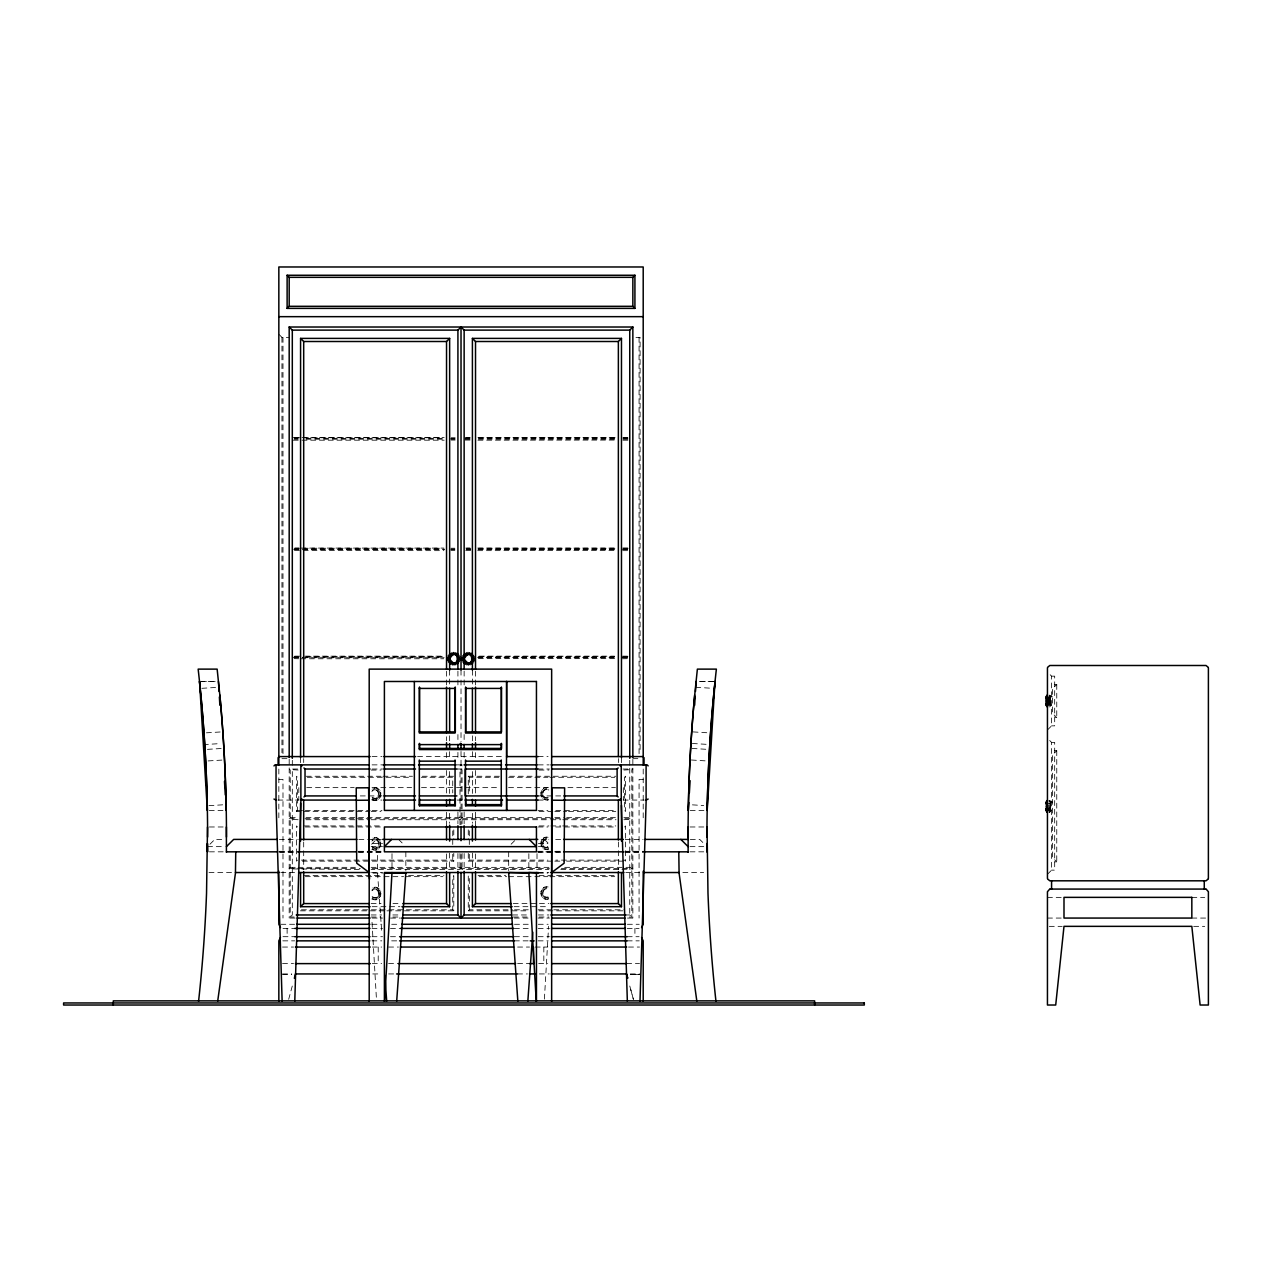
<?xml version="1.0" encoding="UTF-8"?>
<svg xmlns="http://www.w3.org/2000/svg" width="1272" height="1272" viewBox="0 0 1272 1272"><rect width="100%" height="100%" fill="white"/><g stroke="black" fill="none" stroke-linecap="round" stroke-linejoin="round"><path stroke-width="0.75" stroke-dasharray="5 3.75" d="M544.4 999.108L548.598 926.286M372.108 797.21C380.996 802.998 380.185 784.824 371.837 791.359M372.028 799.675C383.906 804.858 382.92 782.709 371.551 788.926M372.108 846.898C380.996 852.685 380.185 834.512 371.837 841.046M372.028 849.362C383.906 854.546 382.92 832.397 371.551 838.598M372.108 896.585C380.996 902.373 380.185 884.199 371.837 890.734M372.028 899.05C383.906 904.233 382.92 882.084 371.551 888.285M548.741 799.595C538.946 802.712 538.167 785.38 548.216 787.607L547.755 789.626C541.077 788.147 541.586 799.691 548.121 797.624L548.566 799.023M548.741 849.283C538.946 852.399 538.167 835.068 548.216 837.294L547.755 839.313L538.485 839.409M548.566 848.71L548.121 847.311C540.711 849.41 541.84 836.34 548.773 839.679M548.741 898.97C538.946 902.087 538.167 884.756 548.216 886.982L547.755 889.001L548.773 889.367M548.566 898.398L548.121 896.999C541.586 899.066 541.077 887.522 547.755 889.001M373.555 800.231L374 798.212M375.797 790.119L376.242 788.083M373.555 849.919L374 847.883M375.797 839.806L376.242 837.771M373.555 899.606L374 897.571M375.797 889.494L376.242 887.458M545.529 799.738L545.974 797.719M545.529 849.426L545.974 847.406M545.529 899.113L545.974 897.094M288.68 999.299L292.814 984.035M372.06 799.611L372.998 797.83M376.814 790.484L377.768 788.64M372.06 849.298L372.998 847.518M376.814 840.172L377.768 838.327M372.06 898.986L372.998 897.205M376.814 889.859L377.768 888.015M544.003 799.198L544.957 797.353M544.003 848.885L544.957 847.041M544.003 898.557L544.957 896.728M1050.545 701.874L1049.511 702.287M1046.411 807.179L1050.656 807.179L1049.511 807.561M377.689 791.105L379.104 789.578M377.689 840.792L379.104 839.266M377.689 890.479L379.104 888.953M542.667 798.26L544.066 796.733M542.667 847.947L544.066 846.421M542.667 897.635L544.066 896.108M209.96 844.226L214.777 839.409L224.222 839.409M294.182 917.033L290.223 917.033L290.223 869.428L289.205 868.394L290.223 867.345L290.223 819.74L289.205 818.707L290.223 817.658L290.223 770.053L289.205 769.019L299.127 769.019M296.44 811.457L297.473 810.423L297.473 777.287L296.44 776.254L296.44 811.457L302.339 811.457M297.473 860.111L296.44 861.144L296.44 825.941L297.473 826.975M295.12 918.066L289.189 918.066L292.306 914.966L292.306 768.256M371.615 844.226L376.433 839.409M460.035 765.903L461.068 764.87L462.102 765.903M462.102 799.039L461.068 800.072L460.035 799.039M371.154 819.74L459.987 819.74L462.054 817.658L552.859 817.658M548.916 867.345L462.054 867.345L459.987 869.428L371.154 869.428M468.271 853.321L468.271 861.144L469.304 860.111L547.914 860.111M511.106 844.226L515.939 839.409M469.304 909.798L469.304 876.662L468.271 875.629L468.271 910.832L469.304 909.798L512.537 909.798M624.568 826.975L625.601 825.941L625.601 861.144L624.568 860.111L555.785 860.111M622.914 769.019L632.852 769.019L631.818 770.053L631.818 817.658L632.836 818.691L631.818 819.74L631.818 867.345L632.836 868.363L631.818 869.428L631.818 917.033L625.904 917.033M1054.679 684.447L1056.762 684.447L1052.612 688.581L1052.612 713.433L1056.762 717.567L1054.679 717.567M1047.444 729.985L1051.578 725.851L1051.578 676.163L1047.444 672.014M1054.679 750.687L1056.762 750.687L1052.612 754.837L1052.612 857.726L1056.762 861.86L1054.679 861.86M1047.444 874.293L1051.578 870.143L1051.578 742.403L1047.444 738.269M378.388 791.931L380.137 790.818M378.388 841.619L380.137 840.506M378.388 891.306L380.137 890.193M541.634 797.019L543.383 795.906M541.634 846.707L543.383 845.594M541.634 896.394L543.383 895.281M1049.941 702.701L1046.411 702.255M1049.941 807.927L1050.386 807.847M378.849 792.917L380.821 792.281M378.849 842.605L380.821 841.969M540.934 795.557L542.921 794.921M378.849 892.292L380.821 891.656M540.934 845.228L542.921 844.608M540.934 894.916L542.921 894.296M1049.511 702.542L1050.545 702.08L1046.411 702.08M1049.511 701.27L1050.545 701.158L1046.411 701.19M1050.259 806.512L1049.941 806.48M201.851 688.311L218.784 687.278M206.43 732.815L221.487 731.909M203.361 744.613L220.295 743.595M207.431 749.351L222.489 748.429M208.131 760.926L223.188 760.004M208.942 805.653L225.875 804.635M379.04 793.982L381.107 793.887M540.664 793.951L542.731 793.855M379.04 843.67L381.107 843.574M540.664 843.638L542.731 843.543M379.04 893.342L381.107 893.262M540.664 893.326L542.731 893.23M713.099 681.474L697.994 681.49L715.103 681.49M278.838 334.266L281.955 337.366L289.189 337.366M635.952 337.366L640.102 337.366L640.102 752.706M293.244 437.616L444.182 437.616M466.029 437.616L469.988 437.616M477.938 437.616L614.964 437.616M622.914 437.616L628.877 437.616M294.691 437.759L443.228 437.759M451.163 437.759L455.122 437.759M465.027 437.759L470.958 437.759M478.892 437.759L615.537 437.759M623.455 437.759L627.43 437.759M294.182 438.681L298.173 438.681M306.059 438.681L443.181 438.681M450.638 438.681L455.09 438.681M465.027 438.681L470.99 438.681M478.367 438.681L615.998 438.681M622.946 438.681L628.877 438.681M294.182 439.158L298.173 439.158M306.059 439.158L443.181 439.158M450.638 439.158L455.09 439.158M465.027 439.158L470.99 439.158M478.367 439.158L615.998 439.158M622.946 439.158L628.877 439.158M293.244 440.192L444.182 440.192M451.163 440.064L455.122 440.064M465.027 440.064L470.958 440.064M477.938 440.192L615.537 440.064M622.914 440.192L628.877 440.192M294.961 548.073L298.936 548.073M300.923 548.073L443.912 548.073M465.759 548.073L469.734 548.073M477.684 548.073L614.71 548.073M622.66 548.073L628.607 548.073M294.436 548.232L442.974 548.232M450.892 548.232L454.851 548.232M466.745 548.232L470.704 548.232M478.622 548.232L615.282 548.232M623.201 548.232L631.119 548.232M293.911 549.138L444.437 549.138M450.86 549.138L454.835 549.138M466.22 549.138L470.735 549.138M478.097 549.138L615.743 549.138M622.676 549.138L628.622 549.138M293.911 549.631L444.437 549.631M450.86 549.631L454.835 549.631M466.22 549.631L470.735 549.631M478.097 549.631L615.743 549.631M622.676 549.631L630.594 549.631M294.436 550.522L443.912 550.665M450.892 550.522L454.851 550.522M465.759 550.665L470.704 550.522M477.684 550.665L615.266 550.522M622.66 550.665L628.607 550.665M294.722 656.177L302.656 656.177M304.644 656.177L443.674 656.177M479.417 656.177L614.456 656.177M622.405 656.177L628.368 656.177M294.182 656.336L298.141 656.336M306.075 656.336L442.72 656.336M478.383 656.336L615.028 656.336M622.962 656.336L628.893 656.336M293.673 657.258L303.611 657.258M305.55 657.258L444.182 657.258M477.859 657.258L615.489 657.258M622.437 657.258L628.368 657.258M293.673 657.735L444.182 657.735M477.859 657.735L615.489 657.735M622.437 657.735L628.368 657.735M294.182 658.642L298.697 658.769M300.669 658.769L443.674 658.769M478.383 658.642L615.028 658.642M622.405 658.769L628.893 658.642M1051.578 676.163L1054.679 676.163L1054.679 725.851L1051.578 725.851M199.434 681.49L216.526 681.49M1052.612 696.865L1046.411 697.008L1050.545 697.056A2.067 1.972 0 0 0 1049.511 695.339M1046.411 697.422L1050.545 697.517M1046.411 698.074L1050.545 698.074A2.067 1.526 0 0 0 1049.511 696.627M1046.411 698.185L1050.545 698.201A2.067 1.399 0 0 0 1049.511 696.992M1046.411 698.773L1050.545 698.773A2.067 1.113 0 0 0 1049.511 697.803M1046.411 699.091L1050.545 698.932A2.067 0.954 0 0 0 1049.511 698.264M1046.411 699.759L1049.941 699.282M1046.411 700.109L1050.545 700.109L1049.511 699.695M1046.411 700.824L1050.545 700.999M1046.411 702.891L1050.545 703.082A2.083 1.034 0 0 1 1049.511 703.973M1046.411 703.209L1050.545 703.225A2.067 1.113 0 0 1 1049.511 704.195M1046.411 703.766L1050.545 703.798A2.067 1.399 0 0 1 1049.511 705.022M1046.411 704.036L1050.545 704.052A2.083 1.463 0 0 1 1049.511 705.213M1046.411 704.465L1050.545 704.465A2.067 1.749 0 0 1 1049.511 705.976M1046.411 704.497L1050.545 704.593A2.083 1.797 0 0 1 1049.511 706.151M1046.411 704.942L1050.545 704.927A2.083 2.003 0 0 1 1049.511 706.755M1046.411 705.149L1052.612 705.149M1051.578 742.403L1054.679 742.403L1054.679 870.143L1051.578 870.143M372.076 756.586L381.966 756.586M417.566 756.586L504.571 756.586M538.183 756.586L548.073 756.586M281.955 758.668L289.189 758.668M632.852 758.668L640.102 758.668M372.076 764.87L381.966 764.87M457.109 764.87L462.054 764.87M538.199 764.87L549.091 764.87M372.092 769.019L382.554 769.019M457.077 769.019L462.022 769.019M538.056 769.019L549.425 769.019M298.125 770.053L289.714 769.528M371.154 770.053L381.028 770.053M539.042 770.053L548.916 770.053M623.916 770.053L632.327 769.544M306.266 776.254L381.012 776.254M382.983 776.254L412.478 776.254M422.304 776.254L453.786 776.254M468.271 793.855L468.271 776.254L499.737 776.254M509.579 776.254L615.775 776.254M307.299 777.287L411.476 777.287M421.302 777.287L452.737 777.287L452.737 792.885M468.271 776.254L469.304 777.287L498.783 777.287M508.609 777.287L547.914 777.287M549.886 777.287L614.742 777.287M278.838 779.37L282.988 779.37L282.988 918.066M643.203 779.37L639.069 779.37L639.069 918.066M306.727 787.638L354.22 787.638M372.028 787.638L411.603 787.638M421.493 787.638L498.656 787.638M508.562 787.638L548.137 787.638M567.916 787.638L615.41 787.638M360.262 795.922L381.966 795.922M538.199 795.922L563.846 795.922M277.948 800.072L298.968 800.072M372.028 800.072L381.966 800.072M457.109 800.072L463.04 800.072M538.199 800.072L548.137 800.072M623.169 800.072L644.188 800.072M1052.612 802.139L1050.545 802.139A2.067 2.067 0 0 0 1049.623 800.342M1046.411 803.491L1050.656 803.491A2.067 1.399 0 0 0 1049.623 802.266M1046.411 805.033L1050.656 805.033L1049.511 804.445M1046.411 806.051L1050.465 806.019M1046.411 808.133L1050.656 808.197A2.067 0.954 0 0 1 1049.511 809.024A2.067 0.954 0 0 0 1050.545 808.197M1046.411 808.515L1050.656 808.515A2.067 1.113 0 0 1 1049.623 809.485A2.067 1.113 0 0 0 1050.545 808.515M1046.411 809.024L1050.656 809.072A2.067 1.399 0 0 1 1049.511 810.296M1046.411 809.342L1050.656 809.342A2.067 1.526 0 0 1 1049.511 810.677M1046.411 809.723L1050.656 809.771A2.067 1.749 0 0 1 1049.623 811.298M1046.411 810.185L1050.656 809.962A2.067 1.844 0 0 1 1049.511 811.552M209.244 810.423L224.349 810.423M297.473 810.423L303.372 810.423M305.344 810.423L370.2 810.423M372.155 810.423L381.982 810.423M538.088 810.423L547.914 810.423M555.785 810.423L614.742 810.423M690.187 810.423L705.292 810.423M1046.411 810.328L1052.612 810.423M304.31 811.457L369.214 811.457M371.17 811.457L381.012 811.457M539.074 811.457L552.843 811.457M554.799 811.457L566.612 811.457M568.568 811.457L615.775 811.457M290.223 817.658L298.125 817.658M306.027 817.658L365.239 817.658M367.211 817.658L459.987 817.658L462.054 819.74L548.916 819.74M554.831 817.658L564.704 817.658M566.676 817.658L616.03 817.658M623.916 817.658L631.818 817.658M289.189 818.707L297.139 818.707M304.994 818.707L553.399 818.707M555.387 818.707L615.076 818.707M624.902 818.707L632.852 818.707M298.125 819.74L289.714 819.216M306.027 819.74L369.182 819.74M550.887 819.74L560.761 819.74M562.733 819.74L616.03 819.74M623.916 819.74L632.327 819.232M304.31 825.941L381.012 825.941M539.074 825.941L548.9 825.941M550.871 825.941L560.713 825.941M562.669 825.941L615.775 825.941M209.387 826.975L224.492 826.975M305.344 826.975L381.982 826.975M538.088 826.975L547.914 826.975M555.785 826.975L614.742 826.975M690.044 826.975L705.149 826.975M279.363 839.409L297.25 839.409M358.863 839.409L382.363 839.409M555.673 839.409L561.636 839.409M625.236 839.409L643.107 839.409M690.314 839.409L699.743 839.409L704.577 844.226M372.998 843.543L382.49 843.543M538.358 843.543L547.85 843.543M207.543 846.643L224.524 846.643M371.17 846.643L382.49 846.643M538.358 846.643L547.85 846.643M689.996 846.643L706.994 846.643M279.617 851.318L295.486 851.318M358.418 851.318L382.3 851.318M538.151 851.318L562.017 851.318M624.965 851.318L642.805 851.318M209.419 851.827L224.524 851.827M279.061 851.827L295.422 851.827M358.529 851.827L382.49 851.827M537.007 851.827L561.922 851.827M625.013 851.827L642.758 851.827M689.996 851.827L705.101 851.827M279.617 852.335L295.486 852.335M358.418 852.335L382.3 852.335M538.151 852.335L562.017 852.335M624.965 852.335L642.805 852.335M301.4 860.111L452.737 860.111L453.786 861.144L453.786 853.321M302.339 861.144L453.786 861.144M468.271 861.144L552.843 861.144M554.799 861.144L564.641 861.144M566.612 861.144L623.646 861.144M290.223 867.345L296.153 867.345M298.125 867.345L355.365 867.345M371.154 867.345L459.987 867.345L462.054 869.428L548.916 869.428M564.704 867.345L631.818 867.345M289.189 868.379L360.294 868.379M372.14 868.379L549.425 868.379M561.334 868.379L632.852 868.379M359.324 869.428L289.714 868.903M560.761 869.428L619.973 869.428M621.944 869.428L632.327 868.919M209.021 872.528L231.679 872.528M280.826 872.528L296.615 872.528M371.599 872.528L382.49 872.528M538.358 872.528L548.852 872.528M625.808 872.528L641.597 872.528M682.857 872.528L703.623 872.528M372.998 873.133L382.49 873.133M538.358 873.133L547.85 873.133M304.31 875.629L381.012 875.629M408.55 875.629L443.944 875.629M478.097 875.629L505.636 875.629M539.074 875.629L615.775 875.629M305.344 876.662L403.606 876.662M405.577 876.662L442.91 876.662M479.131 876.662L506.654 876.662M508.609 876.662L547.914 876.662M549.886 876.662L614.742 876.662M1047.444 897.364L1062.168 897.364M1191.832 897.364L1204.727 897.364M371.138 903.581L381.059 903.581M392.969 903.581L400.903 903.581M513.204 903.581L548.916 903.581M372.124 906.682L399.949 906.682M514.142 906.682L547.93 906.682M301.4 909.798L452.737 909.798L453.786 910.832L453.786 875.629L452.737 876.662L452.737 909.798M514.508 909.798L528.262 909.798M538.088 909.798L551.857 909.798M553.813 909.798L624.568 909.798M300.367 910.832L384.939 910.832M386.911 910.832L453.786 910.832M468.271 910.832L527.276 910.832M539.074 910.832L625.601 910.832M371.17 914.966L381.632 914.966M392.857 914.966L401.475 914.966M512.632 914.966L529.2 914.966M538.438 914.966L548.916 914.966M625.776 914.966L629.751 914.966L632.852 918.066L626.889 918.066M371.154 917.033L381.028 917.033M392.873 917.033L400.775 917.033M513.379 917.033L529.168 917.033M539.042 917.033L548.916 917.033M372.14 918.066L382.554 918.066M390.504 918.066L400.442 918.066M514.349 918.066L530.154 918.066M538.056 918.066L549.425 918.066M1047.444 918.066L1063.996 918.066M1191.832 918.066L1208.4 918.066M280.826 924.283L294.691 924.283M371.917 924.283L381.807 924.283M391.712 924.283L399.631 924.283M514.492 924.283L530.329 924.283M538.247 924.283L548.153 924.283M627.366 924.283L639.244 924.283M1049.273 926.35L1062.168 926.35M1193.677 926.35L1204.727 926.35M282.988 928.417L295.072 928.417M371.996 928.417L382.522 928.417M390.472 928.417L399.694 928.417M514.429 928.417L530.265 928.417M538.167 928.417L549.472 928.417M627.191 928.417L639.069 928.417M282.988 936.701L295.072 936.701M371.996 936.701L382.522 936.701M390.472 936.701L399.694 936.701M514.429 936.701L530.265 936.701M538.167 936.701L549.472 936.701M627.191 936.701L639.069 936.701M282.797 940.851L294.691 940.851M371.869 940.851L381.807 940.851M391.665 940.851L397.659 940.851M514.365 940.851L530.329 940.851M538.12 940.851L548.153 940.851M627.191 940.851L639.244 940.851M282.527 947.052L293.562 947.052M372.299 947.052L381.664 947.052M388.564 947.052L398.486 947.052M517.609 947.052L529.518 947.052M535.21 947.052L547.771 947.052M628.479 947.052L639.53 947.052M282.527 963.62L293.562 963.62M372.299 963.62L381.664 963.62M388.564 963.62L398.486 963.62M517.609 963.62L529.518 963.62M538.66 963.62L547.771 963.62M626.651 963.62L639.53 963.62M282.527 973.939L291.717 973.939M372.76 973.939L380.694 973.939M388.628 973.939L396.562 973.939M517.545 973.939L527.467 973.939M539.376 973.939L549.281 973.939M630.324 973.939L639.53 973.939M282.527 974.479L291.717 974.479M201.437 681.474L216.542 681.49M1049.511 700.713L1050.545 700.824M695.752 687.278L712.686 688.311M693.049 731.909L708.107 732.815M692.35 743.484L711.159 744.613M692.048 748.429L707.105 749.351M691.348 760.004L706.405 760.926M692.413 804.858L703.702 805.542M1049.511 699.473L1050.465 699.966M540.791 792.329L542.826 792.774M378.945 795.048L380.964 795.509M540.791 842.016L542.826 842.462M378.945 844.735L380.964 845.18M540.791 891.704L542.826 892.149M378.945 894.423L380.964 894.868M1049.511 699.187L1050.465 699.6M547.755 789.626L548.773 790.007M541.347 790.802L543.192 791.772M541.347 840.49L543.192 841.444M378.579 796.065L380.423 797.035M541.347 890.177L543.192 891.131M378.579 845.753L380.423 846.707M378.579 895.44L380.423 896.394M542.285 789.483L543.812 790.882M542.285 839.17L543.812 840.569M542.285 888.842L543.812 890.257M377.959 796.956L379.485 798.355M377.959 846.643L379.485 848.042M377.959 896.331L379.485 897.73M544.416 839.409L548.041 843.018M398.597 839.409L403.431 844.226M543.526 788.433L544.639 790.182M543.526 838.121L544.639 839.87M543.526 887.808L544.639 889.557M372.108 789.801L372.664 790.675M377.132 797.655L378.245 799.404M372.108 839.488L372.664 840.363M377.132 847.343L378.245 849.092M372.108 889.16L372.664 890.05M377.132 897.03L378.245 898.779M544.988 787.75L545.624 789.721M544.988 837.437L545.624 839.409M544.988 887.125L545.624 889.096M373.03 788.227L373.65 790.214M376.146 798.116L376.766 800.088M373.03 837.914L373.65 839.902M376.146 847.788L376.766 849.776M373.03 887.602L373.65 889.589M376.146 897.476L376.766 899.463M381.616 930.23L377.53 873.133L377.53 851.827M372.028 922.343L376.448 999.108M546.594 787.463L546.69 789.53M547.055 797.814L547.151 799.881M546.594 837.151L546.69 839.218M547.055 847.502L547.151 849.569M546.594 886.838L546.69 888.905M547.055 897.189L547.151 899.256M374.62 787.956L374.715 790.023M375.081 798.291L375.176 800.374M374.62 837.628L374.715 839.711M375.081 847.979L375.176 850.062M374.62 887.315L374.715 889.398M375.081 897.666L375.176 899.749M1056.762 684.447L1056.762 717.567M1056.762 750.687L1056.762 861.86M1050.656 810.423L1050.656 802.155L1050.545 810.423A2.067 2.067 0 0 1 1049.511 812.22M643.203 769.019L643.203 818.993M639.069 337.366L639.069 756.681M634.919 928.417L634.919 936.701M632.852 759.4L632.852 918.066M629.751 760.322L629.751 766.269M629.751 768.256L629.751 914.966M623.328 787.638L623.328 800.072M621.467 757.667L621.467 763.613M618.367 758.589L618.367 762.564M618.367 842.016L618.367 869.809M543.828 947.052L543.828 963.62M537.007 853.703L537.007 870.636M528.85 853.703L528.85 870.636M508.689 851.827L508.689 870.636M475.521 671.203L475.521 685.099M475.521 736.742L475.521 740.717M475.521 752.627L475.521 758.589M475.521 770.514L475.521 794.348M475.521 812.22L475.521 826.116M475.521 853.925L475.521 869.809M472.405 670.233L472.405 686.133M472.405 735.804L472.405 741.767M472.405 751.704L472.405 757.667M472.405 771.563L472.405 793.426M472.405 813.301L472.405 823.238M472.405 853.035L472.405 868.935M469.304 777.287L469.304 792.885M469.304 830.87L469.304 844.513M469.304 854.259L469.304 860.111M468.271 829.853L468.271 839.631M464.137 671.123L464.137 684.988M464.137 734.548L464.137 742.482M464.137 752.404L464.137 758.351M464.137 811.87L464.137 823.763M464.137 853.512L464.137 869.364M462.054 817.658L462.054 770.053L461.036 769.035L459.987 770.053L459.987 817.658M462.054 819.74L462.054 823.699M462.054 853.464L462.054 867.345M461.021 670.137L461.021 678.071M461.021 680.059L461.021 741.544M461.021 751.466L461.021 824.844M461.021 854.466L461.021 870.461M459.987 819.74L459.987 825.687M459.987 853.464L459.987 867.345M457.92 671.123L457.92 684.988M457.92 734.548L457.92 742.482M457.92 752.404L457.92 758.351M457.92 811.87L457.92 823.763M457.92 853.512L457.92 869.364M453.786 829.853L453.786 839.631M452.737 830.87L452.737 844.513M452.737 854.259L452.737 860.111M449.636 670.233L449.636 686.133M449.636 735.804L449.636 741.767M449.636 751.704L449.636 757.667M449.636 771.563L449.636 793.426M449.636 813.301L449.636 823.238M449.636 853.035L449.636 868.935M446.536 671.203L446.536 685.099M446.536 736.742L446.536 740.717M446.536 752.627L446.536 758.589M446.536 770.514L446.536 794.348M446.536 812.22L446.536 826.116M446.536 853.925L446.536 869.809M405.848 851.827L405.848 870.636M391.999 853.703L391.999 870.636M378.213 947.052L378.213 963.62M303.69 758.589L303.69 762.564M303.69 842.016L303.69 869.809M300.574 757.667L300.574 763.613M298.809 787.638L298.809 800.072M292.306 760.322L292.306 766.269M289.189 759.161L289.189 918.066M287.122 928.417L287.122 936.701M282.988 337.366L282.988 756.681M281.955 337.366L281.955 752.706M278.838 769.019L278.838 820.981M1049.511 803.554A2.067 0.954 0 0 1 1050.545 804.381M1049.623 801.281A2.067 1.749 0 0 1 1050.656 802.791M1049.511 801.01A2.067 1.844 0 0 1 1050.545 802.616M1049.511 800.613A2.067 1.972 0 0 1 1050.545 802.33M1049.511 803.093A2.067 1.113 0 0 1 1050.545 804.063M1049.511 801.901A2.067 1.526 0 0 1 1050.545 803.22M1049.511 695.991A2.067 1.749 0 0 1 1050.545 697.517M1049.511 695.705A2.067 1.844 0 0 1 1050.545 697.31M1049.511 695.068A2.067 2.067 0 0 1 1050.545 696.881L1050.545 705.149A2.083 2.083 0 0 1 1049.511 706.962M1050.545 702.907A2.067 0.954 0 0 1 1049.511 703.75M625.601 776.254L624.568 777.287L624.568 810.423L625.601 811.457L625.601 776.254M639.53 974.463L630.324 974.479L639.53 974.447M633.377 999.283L629.751 985.911L633.377 999.299M1049.511 812.093A2.067 2.019 0 0 0 1050.545 810.328A2.067 2.067 0 0 1 1049.511 812.172"/><path stroke-width="1.5" d="M207.511 826.975L206.541 893.135A1500.642 1500.642 0 0 1 198.575 1001.303M226.384 826.975L226.416 852.335M688.12 852.335L688.152 826.975M715.961 1001.303A1500.642 1500.642 0 0 1 707.979 893.135L707.025 826.975M707.073 851.827L707.073 843.543M235.749 851.827L235.447 873.133L217.703 1001.08M294.786 1001.08L300.876 802.139L300.876 764.87L301.909 765.903M640.007 1001.08L646.097 802.139L646.097 764.87M384.621 1001.08L391.999 872.528M551.428 877.076L551.65 873.133M688.788 802.489L688.295 810.423L688.327 808.626A1521.185 1521.185 0 0 1 694.703 695.005L697.374 669.12L716.375 669.12A1499.609 1499.609 0 0 0 706.93 837.071M689.36 792.997L690.108 780.674M694.655 705.292L695.164 696.977M695.498 691.412L696.102 681.49M714.991 681.474L707.184 810.423L707.2 809.04A1499.37 1499.37 0 0 1 713.497 697.04L715.103 681.49M396.689 1001.08L405.848 872.528M527.848 1001.08L532.777 932.185M449.636 658.928C459.017 642.583 460.432 674.383 449.636 658.928L447.569 659.023M464.137 658.928C473.518 642.583 474.933 674.383 464.137 658.928L462.054 659.023M1208.384 878.539L1208.4 667.88M452.435 664.827L452.88 662.792M454.661 654.698L455.122 652.679M466.919 664.827L467.38 662.792M469.161 654.698L469.607 652.679M294.373 978.295L295.406 973.939L368.8 973.939M1047.556 667.355L1049.813 665.495L1206.015 665.495L1208.289 667.355M1208.289 878.952L1206.015 880.812L1049.813 880.812L1047.556 878.952M1046.411 700.109L1047.015 699.314M450.908 664.27L451.862 662.426M455.678 655.08L456.648 653.236M465.393 664.27L466.363 662.426M470.179 655.08L471.133 653.236M449.573 663.332L450.972 661.806M456.568 655.7L457.968 654.158M464.073 663.332L465.473 661.806M471.053 655.7L472.469 654.158M287.122 308.38L289.189 306.314L632.852 306.314L634.919 308.38L634.919 275.261L287.122 275.261L287.122 308.38L634.919 308.38M446.536 669.215L446.536 341.5L449.636 338.4L300.574 338.4L300.574 757.667M457.92 655.255L457.92 330.116L461.021 327.015L464.137 330.116L464.137 655.255M287.122 275.261L289.189 277.328L632.852 277.328L634.919 275.261M618.367 756.602L618.367 341.5L621.467 338.4L472.405 338.4L472.405 654.333M629.751 758.351L629.751 330.116L632.852 327.015L289.189 327.015L289.189 757.412M273.973 765.903L275.006 764.87L369.087 764.87M226.416 846.643L233.666 839.409L277.375 839.409M300.876 800.072L301.909 799.039M303.992 796.956L305.026 795.922L356.319 795.922M300.574 872.91L300.574 906.682L303.69 903.581L369.15 903.581M391.649 839.409L384.398 846.643L536.45 846.643L529.2 839.409M402.715 914.966L457.92 914.966L461.021 918.066L464.137 914.966L511.455 914.966M472.405 872.91L472.405 906.682L475.521 903.581L511.233 903.581M552 769.019L617.111 769.019L618.144 767.986M620.211 765.903L621.245 764.87L621.245 802.139L627.335 1001.08M648.163 799.039L646.097 800.072M280.46 937.559L278.838 940.851L278.838 1001.207M641.581 927.574L643.203 924.283L643.203 871.209M448.539 662.092L450.288 660.979M457.268 656.527L459.017 655.398M463.024 662.092L464.773 660.979M471.753 656.527L473.502 655.398M1046.474 699.791L1047.444 699.473M369.564 852.192L368.673 851.954L369.564 851.445M1046.474 699.998L1047.444 699.695M1046.474 700.793L1047.444 700.713M447.839 660.629L449.827 659.993M457.729 657.497L459.701 656.877M462.34 660.629L464.312 659.993M472.214 657.497L474.202 656.877M1049.718 889.128L1047.444 891.704L1047.444 1005.023L1055.712 1005.023L1063.996 926.35L1191.832 926.35L1200.116 1005.023L1208.4 1005.023L1208.4 891.704L1206.126 889.128M457.904 658.562L459.987 658.467M472.405 658.562L474.472 658.467M356.303 800.279L368.721 800.199M278.838 316.664L643.203 316.664M289.189 327.015L292.306 330.116L457.92 330.116M464.137 330.116L629.751 330.116M300.574 338.4L303.69 341.5L446.536 341.5M472.405 338.4L475.521 341.5L618.367 341.5M419.331 688.422L455.328 688.422M465.52 688.422L501.518 688.422M1046.411 700.999L1047.444 700.999M419.331 731.909L455.328 731.909L455.328 687.278M465.52 731.909L501.518 731.909L501.518 687.278M419.331 744.613L501.518 744.613M419.331 748.429L501.518 748.429L501.518 743.484M279.14 756.729L278.632 756.729A1.956 1.383 -90 0 1 279.14 756.586L370.104 756.586M383.953 756.586L415.578 756.586M506.542 756.586L538.183 756.586M552.032 756.586L642.996 756.586M419.331 761.149L455.058 761.149M465.52 761.149L501.263 761.149M382.936 764.87L414.577 764.87M418.536 764.87L456.123 764.87M464.026 764.87L501.613 764.87M505.572 764.87L537.213 764.87M551.062 764.87L647.13 764.87L648.163 765.903M303.992 767.986L305.026 769.019L370.12 769.019M383.937 769.019L415.499 769.019M419.442 769.019L456.918 769.019M538.199 769.019L465.202 769.019L465.202 795.922L538.199 795.922M383.937 795.922L415.499 795.922M419.442 795.922L456.918 795.922M563.846 795.922L617.111 795.922L618.144 796.956M276.04 800.072L273.973 799.039M300.796 800.072L356.192 800.072M383.89 800.072L415.562 800.072M419.506 800.072L455.122 800.072M465.027 800.072L502.615 800.072M506.574 800.072L538.231 800.072M563.957 800.072L621.34 800.072L620.211 799.039M419.331 804.635L455.328 804.635M465.52 804.635L501.518 804.635M299.238 839.409L356.875 839.409M382.697 839.409L537.786 839.409M563.623 839.409L623.248 839.409M645.095 839.409L688.422 839.409M551.523 851.318L551.523 852.335M226.416 851.827L277.678 851.827M297.394 851.827L356.558 851.827M563.894 851.827L623.662 851.827M643.346 851.827L688.12 851.827M235.447 872.528L278.854 872.528M298.586 872.528L369.627 872.528M538.358 872.528L384.398 872.528L384.398 1001.303M550.824 872.528L623.837 872.528M643.568 872.528L679.089 872.528M384.398 873.133L405.848 873.133M508.689 872.528L527.562 873.133M528.85 872.528L538.358 873.133M1050.052 889.08L1205.792 889.08M402.89 903.581L446.536 903.581L449.636 906.682L449.636 872.91M550.903 903.581L618.367 903.581L621.467 906.682L621.467 872.91M300.574 906.682L370.136 906.682M401.936 906.682L449.636 906.682M472.405 906.682L512.155 906.682M551.905 906.682L621.467 906.682M296.249 914.966L369.198 914.966M550.887 914.966L625.808 914.966M297.091 918.066L370.168 918.066M401.777 918.066L512.378 918.066M551.873 918.066L624.95 918.066M296.662 924.283L369.929 924.283M401.618 924.283L512.505 924.283M552.112 924.283L625.379 924.283M294.85 928.417L370.025 928.417M400.41 928.417L513.697 928.417M551.46 928.417L625.22 928.417M294.85 936.701L370.025 936.701M399.694 936.701L513.697 936.701M551.46 936.701L627.191 936.701M296.662 940.851L369.882 940.851M399.583 940.851L514.365 940.851M530.201 940.851L534.16 940.851M551.984 940.851L627.191 940.851M295.406 947.052L370.327 947.052M400.473 947.052L513.634 947.052M551.714 947.052L626.651 947.052M295.406 963.62L370.327 963.62M398.486 963.62L515.621 963.62M529.518 963.62L533.477 963.62L533.477 947.052M551.714 963.62L626.651 963.62M396.562 973.939L517.545 973.939M529.454 973.939L535.401 973.939M551.269 973.939L626.651 973.939L627.684 978.295L626.651 974.447M552.128 800.199L564.545 800.279M1047.444 701.27L1046.474 701.206M1047.556 806.543L1046.411 806.416M1046.411 701.874L1047.444 702.255M1047.444 702.542L1046.411 702.08M462.197 657.401L464.216 657.863M472.31 659.643L474.345 660.088M447.696 657.401L449.732 657.863M457.825 659.643L459.844 660.088M462.754 655.875L464.598 656.845M471.944 660.661L473.788 661.615M448.253 655.875L450.097 656.845M457.443 660.661L459.287 661.615M641.581 937.559L643.203 940.851L643.203 1001.207M280.46 927.574L278.838 924.283L278.838 871.209M463.676 654.555L465.218 655.955M471.324 661.551L472.85 662.951M449.191 654.555L450.717 655.955M456.823 661.551L458.365 662.951M680.87 839.409L688.12 846.643M464.916 653.506L466.045 655.255M470.497 662.235L471.61 663.984M450.431 653.506L451.544 655.255M455.996 662.235L457.125 663.984M466.395 652.822L467.015 654.794M469.511 662.696L470.147 664.684M451.894 652.822L452.53 654.794M455.026 662.696L455.646 664.684M696.833 1001.08L679.089 873.133L678.787 851.827M225.748 802.489L226.225 810.423L226.209 808.626A1521.185 1521.185 0 0 0 219.833 695.005L217.146 669.12L198.162 669.12A1499.609 1499.609 0 0 1 207.606 837.071M199.434 681.49L201.04 697.04A1499.37 1499.37 0 0 1 207.336 809.04L207.352 810.423L199.545 681.474M1047.444 878.427L1047.444 667.88M508.689 873.133L517.847 1001.08M384.844 975.497L386.688 1001.08M218.434 681.49L219.038 691.412M219.372 696.977L219.865 705.292M224.476 781.358L225.287 794.936M528.85 873.133L536.228 1001.08M369.198 873.133L369.532 879.047M467.985 652.536L468.08 654.619M468.446 662.887L468.541 664.954M453.5 652.536L453.595 654.619M453.961 662.887L454.056 664.954M282.13 1001.08L276.04 802.139L276.04 764.87M1204.266 880.812L1204.266 889.08M1051.578 880.812L1051.578 889.08M814.637 1005.023L814.637 1000.873L113.288 1000.873L113.288 1005.023M706.994 843.543L706.994 851.827M644.03 757.619L644.03 764.87M643.203 765.044L643.203 266.977L278.838 266.977L278.838 765.044M632.852 277.328L632.852 306.314M632.852 327.015L632.852 757.412M621.467 338.4L621.467 757.667M621.467 805.351L621.467 841.11M618.367 800.295L618.367 840.029M618.367 871.797L618.367 903.581M617.111 769.019L617.111 795.922M551.65 1001.303L551.65 669.12L369.198 669.12L369.198 1001.303M536.45 872.528L536.45 1001.303M506.749 681.474L506.749 756.872M506.749 798.514L506.749 810.423M506.495 681.474L506.495 810.423M501.518 798.816L501.518 805.764L465.52 805.764L465.52 760.004M501.263 687.278L501.263 733.038L465.52 733.038L465.52 687.278M501.263 743.484L501.263 749.574L419.331 749.574L419.331 743.484M501.263 760.004L501.263 805.764M475.521 341.5L475.521 669.215M475.521 687.087L475.521 732.767M475.521 742.705L475.521 748.667M475.521 800.295L475.521 806.257M475.521 826.116L475.521 840.029M475.521 871.797L475.521 903.581M472.405 662.283L472.405 670.233M472.405 688.12L472.405 731.829M472.405 743.754L472.405 747.729M472.405 799.388L472.405 805.351M472.405 825.21L472.405 841.11M465.791 687.278L465.791 731.909M465.791 798.816L465.791 805.764M464.137 661.202L464.137 669.136M464.137 744.47L464.137 748.429M464.137 825.751L464.137 839.631M464.137 871.352L464.137 914.966M461.021 327.015L461.021 670.137M461.021 743.532L461.021 749.478M461.021 826.832L461.021 840.713M461.021 872.449L461.021 918.066M460.559 743.484L460.559 744.613M460.289 743.484L460.289 744.613M457.92 661.202L457.92 669.136M457.92 744.47L457.92 748.429M457.92 825.751L457.92 839.631M457.92 871.352L457.92 914.966M455.328 798.816L455.328 805.764L419.331 805.764L419.331 760.004M455.058 687.278L455.058 733.038L419.331 733.038L419.331 687.278M455.058 760.004L455.058 805.764M449.636 338.4L449.636 656.32M449.636 660.295L449.636 670.233M449.636 688.12L449.636 731.829M449.636 743.754L449.636 747.729M449.636 799.388L449.636 805.351M449.636 825.21L449.636 841.11M446.536 687.087L446.536 732.767M446.536 742.705L446.536 748.667M446.536 800.295L446.536 806.257M446.536 826.116L446.536 840.029M446.536 871.797L446.536 903.581M419.585 687.278L419.585 731.909M419.585 743.484L419.585 748.429M419.585 798.816L419.585 805.764M414.354 681.474L414.354 810.423M305.026 769.019L305.026 795.922M303.69 341.5L303.69 756.602M303.69 800.295L303.69 840.029M303.69 871.797L303.69 903.581M300.574 803.363L300.574 841.11M292.306 330.116L292.306 758.351M289.189 277.328L289.189 306.314M278.107 757.619L278.107 764.87M1046.506 804.381A2.067 0.954 0 0 1 1047.556 803.538M1046.395 803.491A2.067 1.399 0 0 1 1047.444 802.282M1046.395 802.791A2.067 1.749 0 0 1 1047.444 801.281M1046.506 802.33A2.067 1.972 0 0 1 1047.556 800.613M1047.444 800.342A2.067 2.067 0 0 0 1046.395 802.139L1046.411 810.423A2.067 2.067 0 0 0 1047.556 812.22M1046.395 803.173A2.067 1.526 0 0 1 1047.444 801.853M1046.506 804.063A2.067 1.113 0 0 1 1047.556 803.093M1046.506 802.616A2.067 1.844 0 0 1 1047.556 801.01M1047.556 810.662A2.067 1.526 0 0 1 1046.506 809.342M1047.556 811.552A2.067 1.844 0 0 1 1046.506 809.962M1047.444 811.949A2.067 1.972 0 0 1 1046.395 810.232A2.067 2.067 0 0 0 1047.444 812.172M1047.444 811.298A2.067 1.749 0 0 1 1046.395 809.771M1047.556 810.296A2.067 1.399 0 0 1 1046.506 809.072M1047.444 809.024A2.067 0.954 0 0 1 1046.395 808.197A2.067 0.954 0 0 0 1047.556 809.024M1046.395 698.932A2.083 1.034 0 0 1 1047.428 698.026M1046.395 698.201A2.067 1.399 0 0 1 1047.444 696.992M1047.444 695.959A2.067 1.749 0 0 0 1046.395 697.485A2.083 1.797 0 0 1 1047.428 695.848M1046.395 697.008A2.083 2.003 0 0 1 1047.428 695.259M1047.428 695.053A2.083 2.083 0 0 0 1046.395 696.865L1046.411 705.149A2.067 2.067 0 0 0 1047.444 706.946M1046.395 698.074A2.083 1.463 0 0 1 1047.428 696.802M1046.395 698.741A2.067 1.113 0 0 1 1047.444 697.772M1047.444 704.195A2.067 1.113 0 0 1 1046.395 703.225M1047.444 705.356A2.067 1.526 0 0 1 1046.395 704.02M1047.444 706.278A2.067 1.844 0 0 1 1046.395 704.672M1047.444 706.676A2.067 1.972 0 0 1 1046.395 704.942M1047.444 706.008A2.067 1.749 0 0 1 1046.395 704.497M1047.444 704.99A2.067 1.399 0 0 1 1046.395 703.766M1047.444 703.75A2.067 0.954 0 0 1 1046.395 702.907A2.083 1.034 0 0 0 1047.428 703.973M688.057 837.071A1520.787 1520.787 0 0 1 694.703 695.005M219.818 695.005A1520.787 1520.787 0 0 1 226.48 837.071M551.794 851.318L551.65 872.528L564.132 863.227L564.625 787.861L552.207 787.781L551.794 851.318M368.642 787.781L356.224 787.861L356.716 863.227L369.198 872.528L368.642 787.781M536.45 681.49L384.398 681.49L384.398 810.423L536.45 810.423L536.45 681.49M536.45 826.975L384.398 826.975L384.398 851.827L536.45 851.827L536.45 826.975M207.543 851.827L207.463 843.543L207.543 851.827M1191.832 897.364L1063.996 897.364L1063.996 918.066L1191.832 918.066L1191.832 897.364M864.308 1002.956L63.6 1002.956L63.6 1005.023L864.308 1005.023L864.308 1002.956M1046.395 808.515A2.067 1.113 0 0 0 1047.444 809.485A2.067 1.113 0 0 1 1046.395 808.515"/></g></svg>
